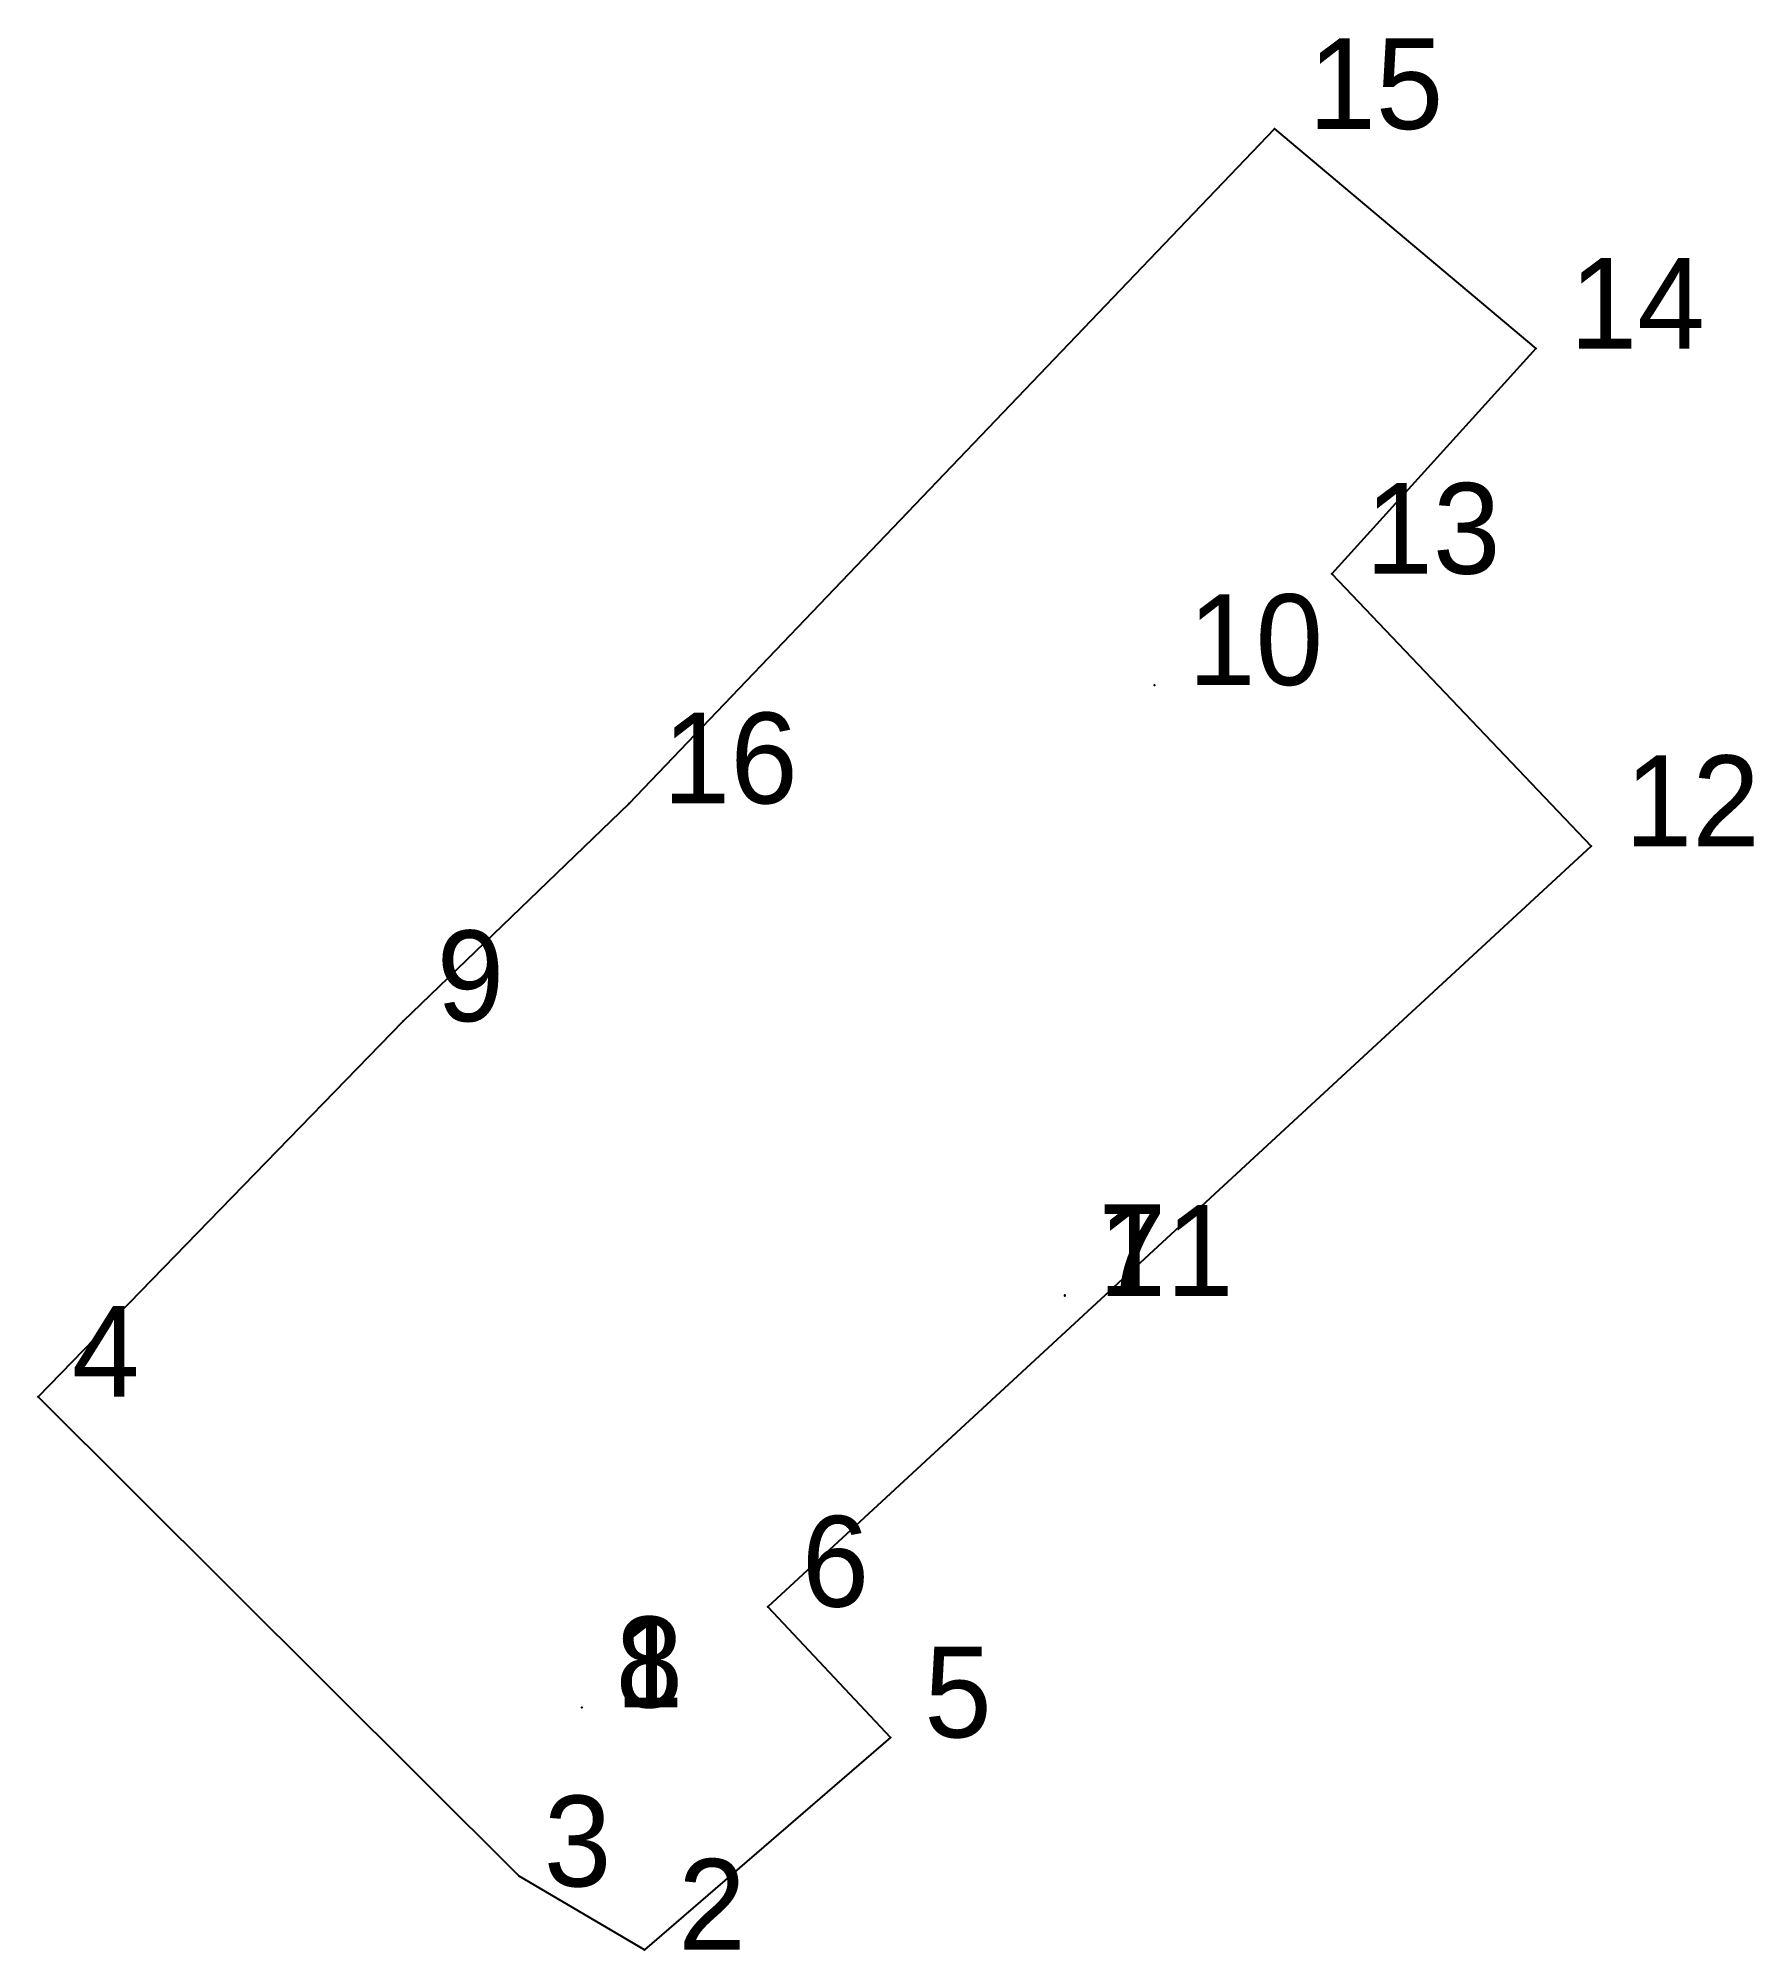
# Model space of a CAD drawing. Extents: x 94 to 112.9, y 97.3 to 118.4.
import ezdxf

# ---------------------------------------------------------------- set-up
doc = ezdxf.new("R2010")
doc.units = 0
doc.header["$MEASUREMENT"] = 0
doc.layers.add('PN', color=7, linetype='Continuous')
doc.layers.add('PT', color=7, linetype='Continuous')

msp = doc.modelspace()

# ---------------------------------------------------------------- linework, layer by layer
for p, q in [((100.52, 109.96), (107.63, 117.39)), ((107.63, 117.39), (110.51, 114.97)), ((110.51, 114.97), (108.26, 112.49)), ((108.26, 112.49), (111.117, 109.488)), ((98.03, 107.56), (100.52, 109.96)), ((111.117, 109.488), (102.05, 101.11)), ((94.012, 103.422), (98.03, 107.56)), ((99.31, 98.14), (94.012, 103.422)), ((102.05, 101.11), (103.4, 99.67)), ((103.4, 99.67), (100.69, 97.33)), ((100.69, 97.33), (99.31, 98.14))]:
    msp.add_line(p, q)
at = {"layer": 'PT'}
for p in [(107.63, 117.39), (110.51, 114.97), (108.26, 112.49), (106.306, 111.264), (100.52, 109.96), (111.117, 109.488), (98.03, 107.56), (105.319, 104.534), (105.32, 104.543), (94.012, 103.422), (102.05, 101.11), (100, 100), (100, 100), (103.4, 99.67), (99.31, 98.14), (100.69, 97.33)]:
    msp.add_point(p, dxfattribs=at)

# ---------------------------------------------------------------- texts
at = {"layer": 'PN'}
for s, p in [(' 15', (107.63, 117.39)), (' 14', (110.51, 114.97)), (' 13', (108.26, 112.49)), (' 10', (106.306, 111.264)), (' 16', (100.52, 109.96)), (' 12', (111.117, 109.488)), (' 9', (98.03, 107.56)), (' 7', (105.32, 104.543)), (' 11', (105.319, 104.534)), (' 4', (94.012, 103.422)), (' 6', (102.05, 101.11)), (' 8', (100, 100)), (' 1', (100, 100)), (' 5', (103.4, 99.67)), (' 3', (99.21, 98.028)), (' 2', (100.69, 97.33))]:
    msp.add_text(s, height=1, dxfattribs=at).set_placement(p)

doc.saveas('drawing.dxf')
